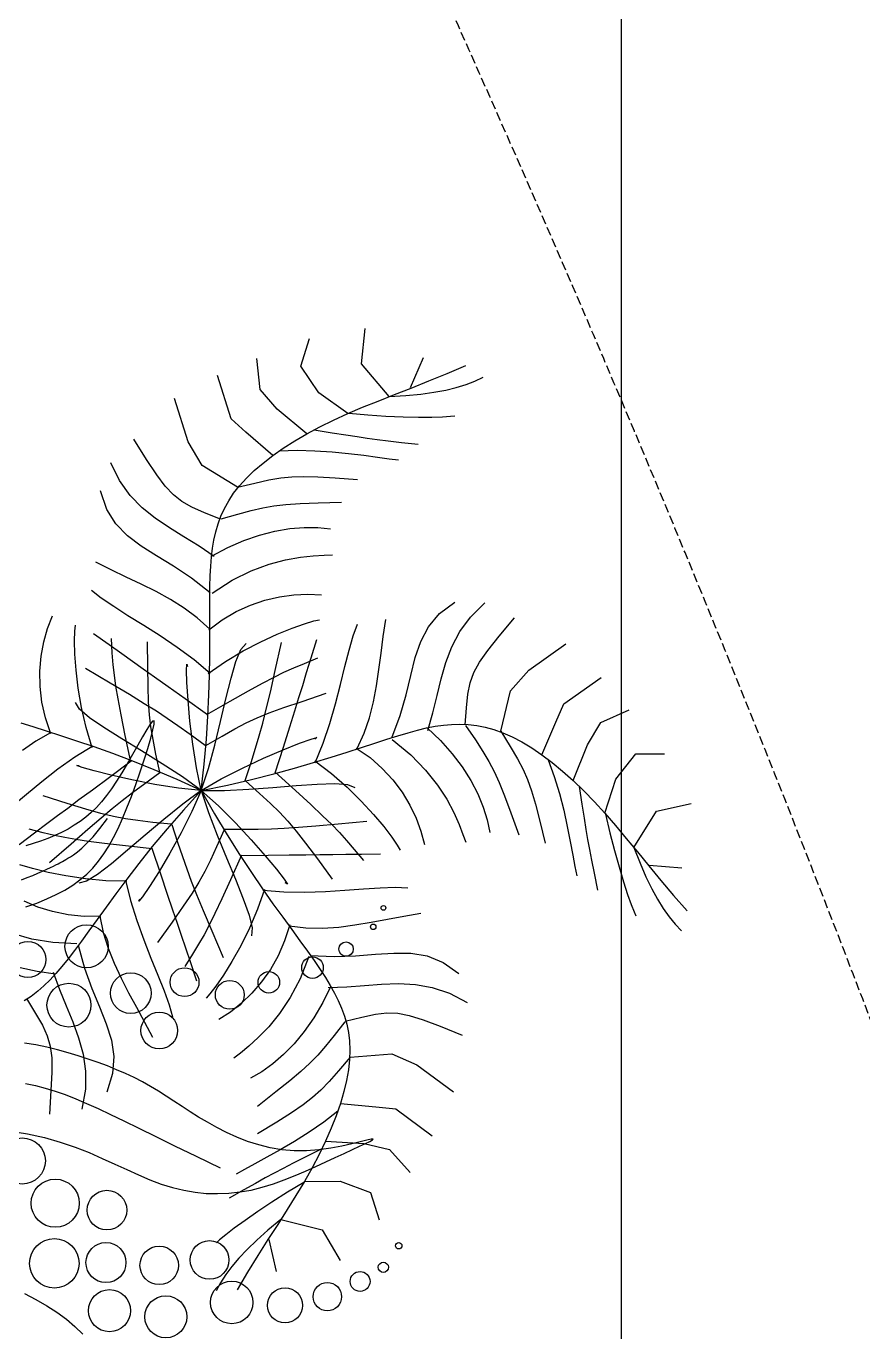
# Model space of a CAD drawing. Header units: millimetres. Extents: x -1030105 to 906887, y -616134 to 1220667.
# Drawn here: x -64621 to -63453, y 536433 to 538255 of the extents above; entities that cross this region are included whole.
import ezdxf
from ezdxf.enums import TextEntityAlignment as Align

# ---------------------------------------------------------------- set-up
doc = ezdxf.new("R2010")
doc.units = ezdxf.units.MM
doc.header["$MEASUREMENT"] = 0
doc.linetypes.add('CENTER', pattern=[2, 1.25, -0.25, 0.25, -0.25])
doc.linetypes.add('DASH', pattern=[0.35, 0.25, -0.1])
doc.layers.add('A-Furniture', color=143, linetype='Continuous')
doc.layers.add('A-Tree', color=98, linetype='Continuous')
doc.styles.add('Arial_Bold', font='arialbd.ttf')

# ---------------------------------------------------------------- blocks, each defined once
blk = doc.blocks.new('FUR')
at = {"layer": 'A-Furniture', "color": 8, "linetype": 'DASH', "ltscale": 50}
blk.add_open_spline([(-56447, -6097), (-55194.8, -4879.4), (-50278.9, -2284.6), (-42421.5, -5454.8), (-32732.5, -11254), (-23302, -9202), (-18024, -504.5), (-16595.5, 8921.5), (-19600.3, 15918.3), (-21321.2, 18705.6), (-21789.7, 19345)], degree=3, knots=[32574.726206, 32574.726206, 32574.726206, 32574.726206, 37697.741245, 48060.131859, 55585.251958, 69452.989742, 76151.422264, 84447.837047, 94470.773244, 98031.734889, 98031.734889, 98031.734889, 98031.734889], dxfattribs=at)
blk = doc.blocks.new('CAY8')
at = {"color": 0, "linetype": 'ByBlock'}
for p, q in [((-571.5, 468.7), (-562.8, 484.7)), ((-552.2, 471.5), (-547.9, 478.8)), ((-547.9, 478.8), (-544.2, 486.1)), ((-589.4, 439), (-596.9, 467.1)), ((-580.2, 453.5), (-571.5, 468.7)), ((-557.3, 464.1), (-552.2, 471.5)), ((-636.6, 428.6), (-653.6, 455.3)), ((-588.6, 439.1), (-580.2, 453.5)), ((-570.4, 448.4), (-563.4, 456.4)), ((-563.4, 456.4), (-557.3, 464.1)), ((-578.7, 439.9), (-570.4, 448.4)), ((-545.6, 440.7), (-542.8, 443.4)), ((-599.3, 420.8), (-588.3, 430.8)), ((-596.8, 425.2), (-588.6, 439.1)), ((-588.3, 430.8), (-578.7, 439.9)), ((-567.6, 422.6), (-558.3, 430)), ((-558.3, 430), (-550.9, 436.1)), ((-550.9, 436.1), (-545.6, 440.7)), ((-599.3, 420.8), (-636.6, 428.6)), ((-604.6, 411.8), (-596.8, 425.2)), ((-578.6, 414.4), (-567.6, 422.6)), ((-678.1, 393.8), (-686.9, 417.8)), ((-612.1, 398.8), (-604.6, 411.8)), ((-590.9, 405.5), (-578.6, 414.4)), ((-619.1, 386.2), (-612.1, 398.8)), ((-618.6, 387.1), (-604.4, 396.3)), ((-604.4, 396.3), (-590.9, 405.5)), ((-575.8, 389.4), (-565.7, 395.6)), ((-565.7, 395.6), (-552.8, 403.5)), ((-650.8, 384.9), (-678.1, 393.8)), ((-619.1, 386.2), (-650.8, 384.9)), ((-625.5, 373.9), (-619.1, 386.2)), ((-591.9, 379.8), (-584.2, 384.3)), ((-584.2, 384.3), (-575.8, 389.4)), ((-693.7, 355), (-712.9, 374.9)), ((-631.4, 361.7), (-625.5, 373.9)), ((-608.6, 370.4), (-599.7, 375.3)), ((-599.7, 375.3), (-591.9, 379.8)), ((-585, 365.9), (-574.4, 372.1)), ((-574.4, 372.1), (-565.4, 377.4)), ((-565.4, 377.4), (-558.2, 381.8)), ((-636.7, 349.7), (-631.4, 361.7)), ((-633.6, 356.6), (-619.6, 364.3)), ((-619.6, 364.3), (-608.6, 370.4)), ((-596.6, 358.8), (-585, 365.9)), ((-670.9, 350.7), (-693.7, 355)), ((-636.7, 349.7), (-670.9, 350.7)), ((-641.3, 338.1), (-636.7, 349.7)), ((-621.7, 342.2), (-609, 350.9)), ((-609, 350.9), (-596.6, 358.8)), ((-697.9, 318.7), (-731.3, 341.6)), ((-645.3, 326.7), (-641.3, 338.1)), ((-634.3, 332.8), (-621.7, 342.2)), ((-592.6, 334.4), (-576, 345.5)), ((-351.6, 306), (-340.2, 344.8)), ((-308.6, 301.7), (-297.1, 340.4)), ((-648.6, 315.7), (-645.3, 326.7)), ((-646.5, 322.6), (-634.3, 332.8)), ((-615.5, 318.2), (-605.5, 325.5)), ((-605.5, 325.5), (-592.6, 334.4)), ((-421.5, 311.3), (-419.2, 329)), ((-391, 313.6), (-390.4, 334.7)), ((-272.6, 308.9), (-259.7, 333.3)), ((-680.2, 317.5), (-697.9, 318.7)), ((-648.6, 315.7), (-680.2, 317.5)), ((-651.3, 305.2), (-648.6, 315.7)), ((-623.6, 311.4), (-615.5, 318.2)), ((-590.8, 307.6), (-574.9, 321)), ((-391.2, 297.3), (-391, 313.6)), ((-231, 306), (-210.9, 321.8)), ((-715.4, 279), (-748.7, 301.9)), ((-653.3, 295.1), (-651.3, 305.2)), ((-637.9, 296.6), (-630.8, 304.5)), ((-630.8, 304.5), (-623.6, 311.4)), ((-603, 297.1), (-590.8, 307.6)), ((-445.2, 296.6), (-440.7, 313.2)), ((-421.1, 295.2), (-421.5, 311.3)), ((-353.1, 281.6), (-351.6, 306)), ((-269.8, 285.9), (-272.6, 308.9)), ((-231, 277.3), (-231, 306)), ((-654.6, 285.5), (-653.3, 295.1)), ((-646, 286.7), (-637.9, 296.6)), ((-612.5, 288.5), (-603, 297.1)), ((-577.6, 290), (-567.9, 296.1)), ((-445.8, 281.3), (-445.2, 296.6)), ((-418.4, 280.2), (-421.1, 295.2)), ((-390.5, 284.5), (-391.2, 297.3)), ((-304.2, 284.5), (-308.6, 301.7)), ((-275.5, 291.8), (-276.2, 292)), ((-276.2, 292), (-275.6, 290.5)), ((-275.6, 290.5), (-273.4, 287.2)), ((-273.4, 290.1), (-275.5, 291.8)), ((-185, 277.3), (-164.9, 301.7)), ((-692.6, 270.1), (-715.4, 279)), ((-655.9, 274.2), (-646, 286.7)), ((-655.3, 276.5), (-654.6, 285.5)), ((-626.9, 273.6), (-620.2, 281)), ((-620.2, 281), (-612.5, 288.5)), ((-596.6, 274), (-587.2, 282.7)), ((-587.2, 282.7), (-577.6, 290)), ((-558, 274.1), (-552.4, 278.9)), ((-443.1, 266.9), (-445.8, 281.3)), ((-413.9, 265.9), (-418.4, 280.2)), ((-388.9, 274.2), (-390.5, 284.5)), ((-337.8, 248), (-353.1, 281.6)), ((-296.1, 253.9), (-304.2, 284.5)), ((-270.3, 287), (-273.4, 290.1)), ((-273.4, 287.2), (-270.1, 282.2)), ((-266.2, 282.9), (-270.3, 287)), ((-270.1, 282.2), (-265.8, 275.8)), ((-260.1, 253), (-269.8, 285.9)), ((-261.2, 277.9), (-266.2, 282.9)), ((-655.9, 274.2), (-692.6, 270.1)), ((-655.3, 268), (-655.3, 276.5)), ((-654.6, 259.9), (-655.3, 268)), ((-633.5, 265.5), (-626.9, 273.6)), ((-605.6, 264.1), (-596.6, 274)), ((-573.6, 259.9), (-565.3, 267.9)), ((-565.3, 267.9), (-558, 274.1)), ((-385.9, 265), (-388.9, 274.2)), ((-265.8, 275.8), (-261, 268.1)), ((-255.6, 272.2), (-261.2, 277.9)), ((-261, 268.1), (-255.9, 259.4)), ((-249.4, 266), (-255.6, 272.2)), ((-219.9, 247.6), (-231, 277.3)), ((-180.9, 239.5), (-185, 277.3)), ((-653.4, 252.3), (-654.6, 259.9)), ((-650, 243.1), (-640.9, 255.6)), ((-640.9, 255.6), (-633.5, 265.5)), ((-614.2, 252.9), (-605.6, 264.1)), ((-582.5, 249.9), (-573.6, 259.9)), ((-472, 249.7), (-479.5, 262.9)), ((-438, 252.5), (-443.1, 266.9)), ((-408.2, 251.9), (-413.9, 265.9)), ((-381.3, 255.8), (-385.9, 265)), ((-374.8, 245.5), (-381.3, 255.8)), ((-255.9, 259.4), (-250.9, 250)), ((-242.8, 259.4), (-249.4, 266)), ((-236, 252.6), (-242.8, 259.4)), ((-734.8, 243.9), (-754.6, 251)), ((-719.3, 238.8), (-734.8, 243.9)), ((-651.6, 245), (-653.4, 252.3)), ((-649.4, 237.9), (-651.6, 245)), ((-622.2, 240.4), (-614.2, 252.9)), ((-591.6, 237.8), (-582.5, 249.9)), ((-547.9, 238.1), (-538, 245.1)), ((-493.4, 233.6), (-496.7, 244.3)), ((-464.4, 236.9), (-472, 249.7)), ((-431.4, 237.6), (-438, 252.5)), ((-401.8, 238), (-408.2, 251.9)), ((-366.2, 232.7), (-374.8, 245.5)), ((-351, 242.3), (-343.6, 245.4)), ((-343.6, 245.4), (-335.5, 248.1)), ((-337.8, 248), (-322.9, 242.4)), ((-335.5, 248.1), (-326.7, 250.2)), ((-326.7, 250.2), (-317.2, 251.9)), ((-317.2, 251.9), (-307, 253.1)), ((-307, 253.1), (-296.1, 253.9)), ((-296.1, 253.9), (-284.6, 254.1)), ((-288.9, 254), (-275.5, 245.6)), ((-284.6, 254.1), (-272.6, 253.8)), ((-275.5, 245.6), (-262.6, 236.5)), ((-272.6, 253.8), (-260.1, 253)), ((-260.1, 253), (-247.1, 251.7)), ((-252.6, 252.2), (-241, 241.3)), ((-250.9, 250), (-246.3, 240)), ((-247.1, 251.7), (-233.7, 249.9)), ((-229, 245.4), (-236, 252.6)), ((-233.7, 249.9), (-219.9, 247.6)), ((-222, 238), (-229, 245.4)), ((-219.9, 247.6), (-205.8, 244.8)), ((-218.9, 247.4), (-205.8, 236.7)), ((-205.8, 244.8), (-191.2, 241.7)), ((-160.6, 235.7), (-136.2, 251.5)), ((-707, 235.4), (-719.3, 238.8)), ((-696.6, 233.8), (-707, 235.4)), ((-687, 233.8), (-696.6, 233.8)), ((-676.8, 235.3), (-687, 233.8)), ((-665, 238.3), (-676.8, 235.3)), ((-650.2, 242.6), (-665, 238.3)), ((-646.6, 231.1), (-649.4, 237.9)), ((-629.6, 226.7), (-622.2, 240.4)), ((-600.5, 223.3), (-591.6, 237.8)), ((-557.4, 230), (-547.9, 238.1)), ((-488.4, 221.3), (-493.4, 233.6)), ((-456.8, 224.2), (-464.4, 236.9)), ((-424.1, 221.5), (-431.4, 237.6)), ((-395.3, 223.6), (-401.8, 238)), ((-370.3, 230.5), (-364.3, 234.9)), ((-365.6, 232.7), (-350.9, 227.9)), ((-364.3, 234.9), (-357.9, 238.8)), ((-357.9, 238.8), (-351, 242.3)), ((-322.9, 242.4), (-311, 237.8)), ((-311, 237.8), (-301.3, 233.4)), ((-301.3, 233.4), (-292.5, 228.8)), ((-262.6, 236.5), (-250.4, 227.1)), ((-246.3, 240), (-242.5, 229.7)), ((-241, 241.3), (-231.8, 232.7)), ((-231.8, 232.7), (-224.3, 225.8)), ((-215.1, 230.3), (-222, 238)), ((-205.8, 236.7), (-192.9, 226.7)), ((-191.2, 241.7), (-176, 238.4)), ((-180.9, 239.5), (-168.1, 232)), ((-176, 238.4), (-160.3, 234.9)), ((-160.3, 234.9), (-143.9, 231.4)), ((-742, 214.2), (-758.1, 221.9)), ((-643.4, 224.4), (-646.6, 231.1)), ((-639.9, 217.8), (-643.4, 224.4)), ((-636.1, 211.7), (-629.6, 226.7)), ((-608.7, 206.2), (-600.5, 223.3)), ((-574.7, 210.4), (-566.4, 220.7)), ((-566.4, 220.7), (-557.4, 230)), ((-534.2, 215.5), (-529.1, 222.6)), ((-529.1, 222.6), (-525.8, 226.4)), ((-482.3, 207.6), (-488.4, 221.3)), ((-449.6, 211.5), (-456.8, 224.2)), ((-416.8, 203.7), (-424.1, 221.5)), ((-389.2, 208.4), (-395.3, 223.6)), ((-386.5, 215.3), (-381.4, 220.7)), ((-381.4, 220.7), (-376, 225.8)), ((-376, 225.8), (-370.3, 230.5)), ((-350.9, 227.9), (-339.3, 224)), ((-339.3, 224), (-329.4, 220.2)), ((-292.5, 228.8), (-283.6, 223.1)), ((-283.6, 223.1), (-273.5, 215.9)), ((-250.4, 227.1), (-239.1, 217.7)), ((-242.5, 229.7), (-239.6, 219.2)), ((-224.3, 225.8), (-217.6, 219.7)), ((-208.5, 222.4), (-215.1, 230.3)), ((-202.3, 214.2), (-208.5, 222.4)), ((-192.9, 226.7), (-180.7, 217.8)), ((-168.1, 232), (-156.4, 225.7)), ((-156.4, 225.7), (-145.7, 220.5)), ((-143.9, 231.4), (-126.8, 227.8)), ((-126.8, 227.8), (-108.9, 224.4)), ((-726.5, 209.6), (-742, 214.2)), ((-711.4, 207.6), (-726.5, 209.6)), ((-666.2, 210.3), (-681.4, 208.6)), ((-650.5, 212), (-666.2, 210.3)), ((-634.2, 213.1), (-650.5, 212)), ((-635.9, 211.2), (-639.9, 217.8)), ((-631.3, 204.3), (-635.9, 211.2)), ((-582.2, 199), (-574.7, 210.4)), ((-540.5, 205.6), (-534.2, 215.5)), ((-510.7, 195.3), (-516.8, 211.3)), ((-442.9, 198.6), (-449.6, 211.5)), ((-396.7, 203), (-391.6, 209.4)), ((-391.6, 209.4), (-386.5, 215.3)), ((-391.2, 209.9), (-374.9, 208.3)), ((-329.4, 220.2), (-320.4, 216.1)), ((-320.4, 216.1), (-310.8, 211.1)), ((-310.8, 211.1), (-299.7, 204.7)), ((-273.5, 215.9), (-261.1, 206.4)), ((-239.6, 219.2), (-237.6, 208.8)), ((-239.1, 217.7), (-228.7, 208.8)), ((-217.6, 219.7), (-211, 213.8)), ((-211, 213.8), (-203.5, 207.4)), ((-196.5, 205.7), (-202.3, 214.2)), ((-180.7, 217.8), (-169.4, 209.9)), ((-169.4, 209.9), (-159.6, 203.3)), ((-145.7, 220.5), (-135.9, 216.3)), ((-135.9, 216.3), (-126.8, 212.9)), ((-126.8, 212.9), (-118.2, 210.3)), ((-118.2, 210.3), (-109.9, 208.5)), ((-696.4, 207.4), (-711.4, 207.6)), ((-681.4, 208.6), (-696.4, 207.4)), ((-626.3, 197.2), (-631.3, 204.3)), ((-615.7, 186.2), (-608.7, 206.2)), ((-588.6, 186.5), (-582.2, 199)), ((-547.5, 193.2), (-540.5, 205.6)), ((-512.4, 187.8), (-505.9, 198.9)), ((-475.6, 192.6), (-482.3, 207.6)), ((-437.1, 185.3), (-442.9, 198.6)), ((-410.4, 183.5), (-416.8, 203.7)), ((-401.9, 196), (-396.7, 203)), ((-374.9, 208.3), (-359.6, 205.5)), ((-359.6, 205.5), (-345.3, 201.7)), ((-345.3, 201.7), (-331.9, 197)), ((-299.7, 204.7), (-286, 196.3)), ((-261.1, 206.4), (-245.4, 194)), ((-237.6, 208.8), (-236.5, 198.3)), ((-236.5, 198.3), (-236.1, 187.9)), ((-228.7, 208.8), (-219.6, 200.7)), ((-219.6, 200.7), (-211.7, 193.8)), ((-203.5, 207.4), (-194.5, 199.7)), ((-191.5, 196.9), (-196.5, 205.7)), ((-194.5, 199.7), (-183, 189.9)), ((-159.6, 203.3), (-151.4, 198.1)), ((-151.4, 198.1), (-145.5, 194.5)), ((-109.9, 208.5), (-101.8, 207.2)), ((-735.3, 187.1), (-749.7, 196.5)), ((-721, 181.9), (-735.3, 187.1)), ((-620.7, 189.6), (-626.3, 197.2)), ((-614.4, 181.5), (-620.7, 189.6)), ((-593.9, 173.1), (-588.6, 186.5)), ((-554.9, 178.9), (-547.5, 193.2)), ((-528.9, 166.7), (-539.8, 189.7)), ((-517.5, 178.7), (-512.4, 187.8)), ((-505.9, 182.4), (-510.7, 195.3)), ((-468.5, 176.6), (-475.6, 192.6)), ((-413.2, 179.9), (-407.4, 188.3)), ((-407.4, 188.3), (-401.9, 196)), ((-331.9, 197), (-319.7, 191.5)), ((-319.7, 191.5), (-308.6, 185.2)), ((-286, 196.3), (-268.3, 185.4)), ((-236.1, 187.9), (-236.4, 177.7)), ((-211.7, 193.8), (-205.3, 188.3)), ((-187, 188), (-191.5, 196.9)), ((-183.3, 178.7), (-187, 188)), ((-145.5, 194.5), (-142, 192.7)), ((-706.4, 180), (-721, 181.9)), ((-691.2, 180.3), (-706.4, 180)), ((-674.9, 182), (-691.2, 180.3)), ((-657.4, 184.1), (-674.9, 182)), ((-638.2, 185.5), (-657.4, 184.1)), ((-617, 185.3), (-638.2, 185.5)), ((-607.5, 172.6), (-614.4, 181.5)), ((-562.2, 162.9), (-554.9, 178.9)), ((-522, 170.3), (-517.5, 178.7)), ((-501.7, 171.4), (-505.9, 182.4)), ((-493.2, 160), (-480.8, 178.7)), ((-461.7, 159.7), (-468.5, 176.6)), ((-432.3, 171.5), (-437.1, 185.3)), ((-419.5, 170.5), (-413.2, 179.9)), ((-409.1, 182.6), (-387.9, 182.1)), ((-387.9, 182.1), (-369.1, 179.6)), ((-369.1, 179.6), (-352.6, 175.6)), ((-352.6, 175.6), (-338.3, 170.7)), ((-308.6, 185.2), (-298.6, 178.4)), ((-298.6, 178.4), (-289.9, 171.1)), ((-236.4, 177.7), (-237.1, 167.7)), ((-180.1, 169.3), (-183.3, 178.7)), ((-599.8, 162.9), (-607.5, 172.6)), ((-591.4, 152.2), (-599.8, 162.9)), ((-597.7, 158.7), (-593.9, 173.1)), ((-568.8, 145.8), (-562.2, 162.9)), ((-564.5, 162.6), (-564.2, 169.6)), ((-561.4, 151.5), (-564.5, 162.6)), ((-520.5, 148.7), (-528.9, 166.7)), ((-526.3, 161.5), (-522, 170.3)), ((-497.6, 160.7), (-501.7, 171.4)), ((-428.8, 157), (-432.3, 171.5)), ((-426.4, 160.2), (-419.5, 170.5)), ((-338.3, 170.7), (-326, 165.2)), ((-326, 165.2), (-315.9, 159.8)), ((-237.1, 167.7), (-238.3, 158)), ((-207.9, 149.4), (-205.6, 173.1)), ((-177.7, 159.5), (-180.1, 169.3)), ((-940.3, 145.8), (-946.1, 151.6)), ((-670.1, 153.7), (-684.5, 150.4)), ((-655.7, 156.7), (-670.1, 153.7)), ((-641.4, 159), (-655.7, 156.7)), ((-627, 160.5), (-641.4, 159)), ((-612.4, 160.8), (-627, 160.5)), ((-597.5, 159.6), (-612.4, 160.8)), ((-582.3, 140.4), (-591.4, 152.2)), ((-555.6, 137), (-561.4, 151.5)), ((-536.6, 137.9), (-530.9, 151.1)), ((-530.9, 151.1), (-526.3, 161.5)), ((-502.7, 145.4), (-493.2, 160)), ((-493.2, 149.1), (-497.6, 160.7)), ((-455.6, 142.1), (-461.7, 159.7)), ((-434, 148.9), (-426.4, 160.2)), ((-429.7, 157), (-414.8, 157.7)), ((-414.8, 157.7), (-400.4, 156.9)), ((-400.4, 156.9), (-386.6, 154.6)), ((-386.6, 154.6), (-373.5, 151)), ((-373.5, 151), (-361.1, 146.3)), ((-315.9, 159.8), (-307.7, 154.9)), ((-307.7, 154.9), (-301.4, 151)), ((-238.3, 158), (-239.8, 148.6)), ((-175.8, 149.6), (-177.7, 159.5)), ((-934.7, 139.4), (-940.3, 145.8)), ((-929.3, 132.2), (-934.7, 139.4)), ((-903.4, 136.1), (-905.2, 139.7)), ((-699.1, 147.2), (-713.9, 144.1)), ((-684.5, 150.4), (-699.1, 147.2)), ((-572.5, 127.5), (-582.3, 140.4)), ((-574.3, 128), (-568.8, 145.8)), ((-514, 134.6), (-520.5, 148.7)), ((-510, 133.7), (-502.7, 145.4)), ((-488, 135.2), (-493.2, 149.1)), ((-466.2, 138.5), (-463.1, 142.6)), ((-463.1, 142.6), (-463.6, 140.4)), ((-450.5, 124.1), (-455.6, 142.1)), ((-442.3, 136.6), (-434, 148.9)), ((-361.1, 146.3), (-349.5, 140.6)), ((-349.5, 140.6), (-338.8, 134.1)), ((-241.5, 139.6), (-243.3, 130.9)), ((-239.8, 148.6), (-241.5, 139.6)), ((-210.1, 128.3), (-207.9, 149.4)), ((-174.6, 139.3), (-175.8, 149.6)), ((-174.1, 128.8), (-174.6, 139.3)), ((-938.1, 120.2), (-950.5, 133.4)), ((-923.9, 124.2), (-929.3, 132.2)), ((-900.7, 129.7), (-903.4, 136.1)), ((-897.1, 120.8), (-900.7, 129.7)), ((-628.4, 127.9), (-645.8, 126.1)), ((-610.2, 129.1), (-628.4, 127.9)), ((-591.6, 129.6), (-610.2, 129.1)), ((-572.9, 128.8), (-591.6, 129.6)), ((-548.1, 119.9), (-555.6, 137)), ((-543.7, 120.7), (-536.6, 137.9)), ((-515.7, 123.7), (-510, 133.7)), ((-508.8, 123), (-514, 134.6)), ((-481.3, 117.7), (-488, 135.2)), ((-479.9, 115.5), (-472.1, 129.1)), ((-472.1, 129.1), (-466.2, 138.5)), ((-451.6, 123.3), (-442.3, 136.6)), ((-415.7, 126.6), (-409, 128.5)), ((-338.8, 134.1), (-329.1, 126.8)), ((-243.3, 130.9), (-245.2, 122.5)), ((-212.1, 109.7), (-210.1, 128.3)), ((-174.2, 118.1), (-174.1, 128.8)), ((-926.3, 107.3), (-938.1, 120.2)), ((-918.4, 115), (-923.9, 124.2)), ((-893, 109.6), (-897.1, 120.8)), ((-866.7, 103.2), (-870.3, 117.8)), ((-690.3, 121.9), (-701.5, 122)), ((-677.1, 122.8), (-690.3, 121.9)), ((-662.2, 124.3), (-677.1, 122.8)), ((-645.8, 126.1), (-662.2, 124.3)), ((-620.2, 99.3), (-634.2, 116.8)), ((-591.4, 118.3), (-594.4, 122.6)), ((-594.4, 122.6), (-592.5, 121.4)), ((-584.3, 109.8), (-591.4, 118.3)), ((-562, 113.3), (-572.5, 127.5)), ((-552.8, 98.3), (-543.7, 120.7)), ((-539.4, 101.1), (-548.1, 119.9)), ((-520.6, 114.1), (-515.7, 123.7)), ((-504.4, 112.4), (-508.8, 123)), ((-472.8, 95.1), (-481.3, 117.7)), ((-461.8, 109), (-451.6, 123.3)), ((-451.7, 125.1), (-433, 125.4)), ((-437.4, 110.2), (-425.4, 120.2)), ((-433, 125.4), (-414.7, 124.4)), ((-425.4, 120.2), (-415.7, 126.6)), ((-414.7, 124.4), (-397.3, 122.5)), ((-397.3, 122.5), (-381.4, 119.9)), ((-381.4, 119.9), (-367.5, 117)), ((-367.5, 117), (-356.1, 114.1)), ((-245.2, 122.5), (-247.1, 114.2)), ((-174.8, 107.1), (-174.2, 118.1)), ((-915.1, 94.8), (-926.3, 107.3)), ((-912.9, 104.5), (-918.4, 115)), ((-907.1, 92.5), (-912.9, 104.5)), ((-888.6, 96.7), (-893, 109.6)), ((-849.3, 97.8), (-851.3, 106)), ((-573.9, 98.2), (-584.3, 109.8)), ((-551, 97.8), (-562, 113.3)), ((-525.3, 103.8), (-520.6, 114.1)), ((-500.1, 101.5), (-504.4, 112.4)), ((-489, 99), (-479.9, 115.5)), ((-473.2, 93.7), (-461.8, 109)), ((-451.3, 97.7), (-437.4, 110.2)), ((-400.9, 93.9), (-382.3, 111.4)), ((-356.1, 114.1), (-347.7, 111.5)), ((-347.7, 111.5), (-343.1, 109.5)), ((-249, 106.1), (-250.8, 98.1)), ((-247.1, 114.2), (-249, 106.1)), ((-213.9, 93.1), (-212.1, 109.7)), ((-175.7, 95.7), (-174.8, 107.1)), ((-28.9, 100.1), (-24.9, 109)), ((-915.3, 94), (-944.3, 95.6)), ((-904.4, 82.7), (-915.1, 94.8)), ((-883.9, 82.2), (-888.6, 96.7)), ((-864, 91.6), (-866.7, 103.2)), ((-847.1, 87.6), (-849.3, 97.8)), ((-659.2, 93.5), (-676.3, 92.7)), ((-652.6, 89.7), (-661.2, 99.2)), ((-645.5, 94.2), (-659.2, 93.5)), ((-633.7, 94.8), (-645.5, 94.2)), ((-622.3, 95.3), (-633.7, 94.8)), ((-609.9, 95.9), (-622.3, 95.3)), ((-609.3, 85.8), (-620.2, 99.3)), ((-595.1, 96.6), (-609.9, 95.9)), ((-576.3, 97.5), (-595.1, 96.6)), ((-552.2, 98.6), (-576.3, 97.5)), ((-560.9, 84.4), (-573.9, 98.2)), ((-539.4, 80.8), (-551, 97.8)), ((-530.5, 81.4), (-539.4, 101.1)), ((-530.3, 91.6), (-525.3, 103.8)), ((-495.5, 89), (-500.1, 101.5)), ((-498.4, 80.5), (-489, 99)), ((-485.8, 77.4), (-473.2, 93.7)), ((-473.3, 95.6), (-449.2, 93.8)), ((-466.5, 83.7), (-451.3, 97.7)), ((-449.2, 93.8), (-430.7, 92.3)), ((-415.3, 80.4), (-400.9, 93.9)), ((-368.1, 85.5), (-354.7, 96.2)), ((-250.8, 98.1), (-252.3, 90)), ((-215.4, 78.3), (-213.9, 93.1)), ((-176.7, 83.9), (-175.7, 95.7)), ((-32.4, 90.8), (-28.9, 100.1)), ((-901.1, 78.9), (-907.1, 92.5)), ((-894.1, 71.1), (-904.4, 82.7)), ((-879.3, 66.6), (-883.9, 82.2)), ((-861.7, 82), (-864, 91.6)), ((-859.8, 73.3), (-861.7, 82)), ((-844.4, 75.6), (-847.1, 87.6)), ((-711.4, 71.4), (-715, 83)), ((-690.9, 84.5), (-693.5, 88.8)), ((-685.7, 77.5), (-690.9, 84.5)), ((-645.6, 81.9), (-652.6, 89.7)), ((-639, 75.1), (-645.6, 81.9)), ((-600.4, 75.2), (-609.3, 85.8)), ((-546.3, 69.8), (-560.9, 84.4)), ((-536.4, 76.2), (-530.3, 91.6)), ((-522.1, 61.5), (-530.5, 81.4)), ((-489.7, 73.4), (-495.5, 89)), ((-482.5, 69.1), (-466.5, 83.7)), ((-430.7, 92.3), (-416.3, 91.1)), ((-416.3, 91.1), (-405, 89.8)), ((-405, 89.8), (-395.3, 88.5)), ((-395.3, 88.5), (-385.9, 86.8)), ((-385.9, 86.8), (-375.6, 84.8)), ((-378.8, 76.9), (-368.1, 85.5)), ((-375.6, 84.8), (-363.1, 82.1)), ((-326.2, 80.8), (-317.1, 87.3)), ((-253.7, 81.9), (-254.7, 73.6)), ((-252.3, 90), (-253.7, 81.9)), ((-177.6, 71.7), (-176.7, 83.9)), ((-35.3, 80.8), (-32.4, 90.8)), ((-901.1, 78.9), (-920, 45.9)), ((-884.1, 60), (-894.1, 71.1)), ((-858, 64.5), (-859.8, 73.3)), ((-841.3, 62.3), (-844.4, 75.6)), ((-816.8, 58.6), (-822.3, 77.8)), ((-790.8, 52.1), (-798.6, 71.3)), ((-770, 59.2), (-772.8, 70.2)), ((-748.8, 72.9), (-751.7, 79.8)), ((-745.1, 64.1), (-748.8, 72.9)), ((-706.6, 59.9), (-711.4, 71.4)), ((-678.2, 68.4), (-685.7, 77.5)), ((-631.9, 68.3), (-639, 75.1)), ((-618, 69.9), (-637.6, 67.4)), ((-602.6, 71.7), (-618, 69.9)), ((-589.9, 73), (-602.6, 71.7)), ((-592.7, 66.6), (-600.4, 75.2)), ((-578.4, 73.9), (-589.9, 73)), ((-566.8, 74.6), (-578.4, 73.9)), ((-553.4, 75.2), (-566.8, 74.6)), ((-536.8, 75.8), (-553.4, 75.2)), ((-530.7, 55.3), (-546.3, 69.8)), ((-527.4, 62.3), (-539.4, 80.8)), ((-507.3, 61.2), (-498.4, 80.5)), ((-499.6, 60.3), (-485.8, 77.4)), ((-489.2, 73.2), (-472.7, 72.1)), ((-472.7, 72.1), (-459.5, 71.1)), ((-459.5, 71.1), (-448.3, 69.8)), ((-448.3, 69.8), (-437.7, 68.1)), ((-436.2, 61.3), (-426.7, 69.9)), ((-426.7, 69.9), (-415.3, 80.4)), ((-388, 69.5), (-378.8, 76.9)), ((-347.6, 62.3), (-336.4, 72.3)), ((-336.4, 72.3), (-326.2, 80.8)), ((-304.3, 65.5), (-294.1, 76.7)), ((-254.7, 73.6), (-255.5, 65.2)), ((-216.8, 65.1), (-215.4, 78.3)), ((-178.3, 58.9), (-177.6, 71.7)), ((-39.4, 59.4), (-37.6, 70.4)), ((-37.6, 70.4), (-35.3, 80.8)), ((-874.3, 49.5), (-884.1, 60)), ((-875, 50.2), (-879.3, 66.6)), ((-856, 54.5), (-858, 64.5)), ((-837.6, 48.1), (-841.3, 62.3)), ((-812.4, 43.7), (-816.8, 58.6)), ((-766, 47.8), (-770, 59.2)), ((-740.1, 53.7), (-745.1, 64.1)), ((-700.6, 48.4), (-706.6, 59.9)), ((-668.6, 57.9), (-678.2, 68.4)), ((-637.6, 67.4), (-662.9, 64.1)), ((-623.4, 60.6), (-631.9, 68.3)), ((-612.6, 51.2), (-623.4, 60.6)), ((-585.1, 59), (-592.7, 66.6)), ((-576.7, 51.4), (-585.1, 59)), ((-514.9, 42.2), (-527.4, 62.3)), ((-514.9, 42.2), (-522.1, 61.5)), ((-514.9, 42.2), (-507.3, 61.2)), ((-514.9, 42.2), (-499.6, 60.3)), ((-498.8, 54.9), (-482.5, 69.1)), ((-445, 53.9), (-436.2, 61.3)), ((-437.7, 68.1), (-426.4, 65.8)), ((-426.4, 65.8), (-413, 62.4)), ((-413, 62.4), (-396.2, 57.9)), ((-406.5, 54.6), (-396.9, 62.4)), ((-396.9, 62.4), (-388, 69.5)), ((-359.7, 51.2), (-347.6, 62.3)), ((-314.2, 54.3), (-304.3, 65.5)), ((-255.5, 65.2), (-256, 56.6)), ((-217.9, 53), (-216.8, 65.1)), ((-178.6, 45.6), (-178.3, 58.9)), ((-41, 47.9), (-39.4, 59.4)), ((-874.3, 49.5), (-882.8, 18.9)), ((-864.5, 39.5), (-874.3, 49.5)), ((-853.6, 42.2), (-856, 54.5)), ((-833.3, 33.4), (-837.6, 48.1)), ((-784.6, 37.2), (-790.8, 52.1)), ((-760.6, 36.2), (-766, 47.8)), ((-733.4, 42.2), (-740.1, 53.7)), ((-693.3, 37.3), (-700.6, 48.4)), ((-657.3, 46.4), (-668.6, 57.9)), ((-598.4, 39.1), (-612.6, 51.2)), ((-566.7, 42.9), (-576.7, 51.4)), ((-514.9, 42.2), (-530.7, 55.3)), ((-514.9, 42.2), (-498.8, 54.9)), ((-464.4, 38.1), (-454, 46.5)), ((-454, 46.5), (-445, 53.9)), ((-418.1, 45.3), (-406.5, 54.6)), ((-396.2, 57.9), (-374.6, 51.9)), ((-372.8, 39.6), (-359.7, 51.2)), ((-323.9, 43.2), (-314.2, 54.3)), ((-279.1, 43.3), (-266.1, 50.3)), ((-266.1, 50.3), (-251.5, 54.5)), ((-256, 56.6), (-256.3, 47.8)), ((-256.3, 47.8), (-256.3, 38.9)), ((-251.5, 54.5), (-234.3, 55.3)), ((-218.7, 41.9), (-217.9, 53)), ((-920, 45.9), (-950.6, 38)), ((-854.8, 30.2), (-864.5, 39.5)), ((-850.6, 26.5), (-853.6, 42.2)), ((-808.5, 31.9), (-812.4, 43.7)), ((-779.4, 25.5), (-784.6, 37.2)), ((-754, 24.5), (-760.6, 36.2)), ((-724.7, 29.7), (-733.4, 42.2)), ((-684.8, 26.7), (-693.3, 37.3)), ((-644.3, 34.6), (-657.3, 46.4)), ((-578.5, 37.2), (-599.1, 34.7)), ((-580, 23.6), (-598.4, 39.1)), ((-557, 39.5), (-578.5, 37.2)), ((-554, 32.3), (-566.7, 42.9)), ((-537.9, 36.6), (-559.3, 30.9)), ((-535.5, 41.4), (-557, 39.5)), ((-514.9, 42.2), (-537.9, 36.6)), ((-514.9, 42.2), (-535.5, 41.4)), ((-514.9, 42.2), (-532.3, 31.3)), ((-514.9, 42.2), (-520.5, 22.4)), ((-514.9, 42.2), (-516.7, 18.6)), ((-514.9, 42.2), (-509.9, 22.3)), ((-514.9, 42.2), (-497.9, 30.8)), ((-514.9, 42.2), (-494.5, 40.8)), ((-514.9, 42.2), (-493, 33.2)), ((-494.5, 40.8), (-473.4, 38.3)), ((-477.5, 27.9), (-464.4, 38.1)), ((-473.4, 38.3), (-452.9, 35.1)), ((-452.9, 35.1), (-434.4, 31.6)), ((-432.8, 33.6), (-418.1, 45.3)), ((-386.8, 27.9), (-372.8, 39.6)), ((-333.8, 32.4), (-323.9, 43.2)), ((-291.2, 34), (-279.1, 43.3)), ((-256.3, 38.9), (-256.2, 29.7)), ((-245.3, 31.1), (-230.1, 36.5)), ((-230.1, 36.5), (-212.6, 39.7)), ((-219.3, 31.4), (-218.7, 41.9)), ((-178.4, 31.7), (-178.6, 45.6)), ((-845, 21.5), (-854.8, 30.2)), ((-828.2, 18.4), (-833.3, 33.4)), ((-804.6, 22.1), (-808.5, 31.9)), ((-774.6, 15.9), (-779.4, 25.5)), ((-745.9, 12.9), (-754, 24.5)), ((-713.7, 16.8), (-724.7, 29.7)), ((-675, 16.7), (-684.8, 26.7)), ((-644.8, 32.3), (-651.4, 34.7)), ((-633.2, 31.8), (-644.8, 32.3)), ((-630.1, 23), (-644.3, 34.6)), ((-617.7, 32.8), (-633.2, 31.8)), ((-599.1, 34.7), (-617.7, 32.8)), ((-579, 25.1), (-597.1, 19.4)), ((-580.1, 24.2), (-586.5, 0.9)), ((-559.3, 30.9), (-579, 25.1)), ((-553.7, 31.8), (-558.2, 15.8)), ((-532.3, 31.3), (-550.9, 21)), ((-497.9, 30.8), (-479.3, 19.7)), ((-493, 33.2), (-472.4, 25.3)), ((-477.5, 27.3), (-473.5, 11.3)), ((-472.4, 25.3), (-453.1, 18.4)), ((-451.6, 18.5), (-432.8, 33.6)), ((-434.4, 31.6), (-419.1, 28.3)), ((-419.1, 28.3), (-408.3, 25.6)), ((-408.3, 25.6), (-403.4, 23.9)), ((-403.4, 23.9), (-405.7, 23.8)), ((-401.6, 16.6), (-386.8, 27.9)), ((-344, 22), (-333.8, 32.4)), ((-303.3, 23.2), (-291.2, 34)), ((-271, 15.2), (-258.8, 23.9)), ((-258.8, 23.9), (-245.3, 31.1)), ((-256.2, 29.7), (-255.8, 20.4)), ((-219.5, 21.4), (-219.3, 31.4)), ((-177.4, 17.2), (-178.4, 31.7)), ((-882.8, 18.9), (-899.7, -4.3)), ((-845, 21.5), (-856.5, -10.8)), ((-835.4, 13.5), (-845, 21.5)), ((-825.8, 6.2), (-835.4, 13.5)), ((-822.3, 3.7), (-828.2, 18.4)), ((-800.2, 13.1), (-804.6, 22.1)), ((-794.9, 3.8), (-800.2, 13.1)), ((-769.6, 7.3), (-774.6, 15.9)), ((-736.6, 1.4), (-745.9, 12.9)), ((-699.9, 3.7), (-713.7, 16.8)), ((-663.8, 7.6), (-675, 16.7)), ((-614.8, 12.3), (-630.1, 23)), ((-613.9, 13.9), (-629.2, 8.5)), ((-615.2, 13.8), (-621.7, -3.7)), ((-597.1, 19.4), (-613.9, 13.9)), ((-550.9, 21), (-569.3, 11.5)), ((-558.2, 15.8), (-561.8, 2.9)), ((-520.5, 22.4), (-525.4, 1.4)), ((-516.7, 18.6), (-517.8, -3.4)), ((-509.9, 22.3), (-505.8, 1.5)), ((-479.3, 19.7), (-460.5, 8.9)), ((-453.1, 18.4), (-435, 12.3)), ((-451.3, 19), (-445.6, -4.4)), ((-435, 12.3), (-418.3, 7)), ((-417.1, 6.3), (-401.6, 16.6)), ((-366.4, 3.6), (-354.8, 12.4)), ((-354.8, 12.4), (-344, 22)), ((-316.3, 11.2), (-303.3, 23.2)), ((-282.5, 5.5), (-271, 15.2)), ((-255.8, 20.4), (-255.3, 10.9)), ((-219.4, 11.8), (-219.5, 21.4)), ((-218.9, 2.6), (-219.4, 11.8)), ((-218.5, 8.2), (-198.3, 14.2)), ((-175.3, 1.8), (-177.4, 17.2)), ((-816.4, -0.4), (-825.8, 6.2)), ((-788, -6.8), (-794.9, 3.8)), ((-763.9, -1.6), (-769.6, 7.3)), ((-725.8, -9.8), (-736.6, 1.4)), ((-683.1, -9.1), (-699.9, 3.7)), ((-651.4, -0.5), (-663.8, 7.6)), ((-643.2, 3.5), (-655.9, -1.2)), ((-629.2, 8.5), (-643.2, 3.5)), ((-586.4, 3.5), (-600.7, -2.9)), ((-586.5, 0.9), (-591.4, -17.2)), ((-569.3, 11.5), (-586.4, 3.5)), ((-561.8, 2.9), (-564.7, -8.4)), ((-517.5, 2), (-531.5, -6.8)), ((-525.4, 1.4), (-529.8, -19.8)), ((-517, 2.1), (-503.2, -7.1)), ((-505.8, 1.5), (-502.6, -19)), ((-473.5, 11.3), (-470.4, -1.6)), ((-460.5, 8.9), (-442.5, -1.2)), ((-418.3, 7), (-402.7, 2.3)), ((-416.5, 7.7), (-410.5, -10)), ((-402.7, 2.3), (-388.4, -1.8)), ((-379.2, -4.2), (-366.4, 3.6)), ((-331, -1.2), (-316.3, 11.2)), ((-293.8, -4.9), (-282.5, 5.5)), ((-255.3, 10.9), (-254.6, 1.2)), ((-254.6, 1.2), (-253.6, -8.6)), ((-246, -1.2), (-234.1, 3.3)), ((-234.1, 3.3), (-218.5, 8.2)), ((-218.1, -6.4), (-218.9, 2.6)), ((-172, -14.7), (-175.3, 1.8)), ((-899.7, -4.3), (-925.3, -5.3)), ((-856.5, -10.8), (-867.7, -31.1)), ((-816.4, -0.4), (-827.8, -29.9)), ((-807.2, -6.2), (-816.4, -0.4)), ((-798.2, -11.2), (-807.2, -6.2)), ((-789.5, -15.5), (-798.2, -11.2)), ((-779.2, -20.1), (-788, -6.8)), ((-756.8, -11.7), (-763.9, -1.6)), ((-713.6, -20.7), (-725.8, -9.8)), ((-682.6, -10.6), (-689.3, -30.8)), ((-678.1, -9.4), (-687.8, -12.8)), ((-667.5, -5.5), (-678.1, -9.4)), ((-655.9, -1.2), (-667.5, -5.5)), ((-652.1, 0), (-657.8, -13.8)), ((-621.7, -3.7), (-627.1, -21.5)), ((-611, -7), (-615.9, -8.5)), ((-615.9, -8.5), (-614.2, -7.1)), ((-600.7, -2.9), (-611, -7)), ((-564.7, -8.4), (-567.4, -19.5)), ((-531.5, -6.8), (-542.8, -13.7)), ((-517.8, -3.4), (-518.5, -24)), ((-503.2, -7.1), (-492.1, -14.5)), ((-470.4, -1.6), (-468.1, -12.6)), ((-445.6, -4.4), (-441.2, -22.5)), ((-442.5, -1.2), (-426.3, -10.5)), ((-426.3, -10.5), (-413.1, -18.9)), ((-410.5, -10), (-405.8, -27.7)), ((-388.4, -1.8), (-375.3, -5.5)), ((-379.5, -3.4), (-374.1, -17.3)), ((-375.3, -5.5), (-363.4, -8.9)), ((-363.4, -8.9), (-352.6, -12)), ((-348.3, -13.6), (-331, -1.2)), ((-305.5, -15.5), (-293.8, -4.9)), ((-263.2, -11.7), (-255.4, -6)), ((-255.4, -6), (-246, -1.2)), ((-253.6, -8.6), (-252.1, -18.5)), ((-216.7, -15.2), (-218.1, -6.4)), ((-781.1, -18.9), (-789.5, -15.5)), ((-779.2, -20.1), (-786.6, -56.3)), ((-773, -21.5), (-781.1, -18.9)), ((-765.2, -23.3), (-773, -21.5)), ((-747.8, -24.1), (-756.8, -11.7)), ((-720.6, -22.3), (-727.9, -23.7)), ((-713, -20.6), (-720.6, -22.3)), ((-714.3, -18.4), (-718.3, -34.2)), ((-705.1, -18.4), (-713, -20.6)), ((-696.8, -15.8), (-705.1, -18.4)), ((-687.8, -12.8), (-696.8, -15.8)), ((-657.8, -13.8), (-662, -27.8)), ((-627.1, -21.5), (-631.5, -39.2)), ((-591.4, -17.2), (-595.3, -31.5)), ((-567.4, -19.5), (-570, -32)), ((-552.6, -19.3), (-562.2, -24.2)), ((-556, -17.6), (-558.6, -18.5)), ((-558.6, -18.5), (-558, -19.6)), ((-558, -19.6), (-554.7, -20.7)), ((-550.7, -16.7), (-556, -17.6)), ((-554.7, -20.7), (-549.2, -22)), ((-542.8, -13.7), (-552.6, -19.3)), ((-543.1, -16), (-550.7, -16.7)), ((-549.2, -22), (-541.9, -23.3)), ((-533.8, -15.4), (-543.1, -16)), ((-523.2, -14.9), (-533.8, -15.4)), ((-529.8, -19.8), (-533.8, -40.1)), ((-511.8, -14.6), (-523.2, -14.9)), ((-500.1, -14.4), (-511.8, -14.6)), ((-502.6, -19), (-500.2, -37.7)), ((-488.6, -14.4), (-500.1, -14.4)), ((-492.1, -14.5), (-482.2, -20.7)), ((-477.7, -14.6), (-488.6, -14.4)), ((-482.2, -20.7), (-472.4, -26.7)), ((-467.5, -15), (-477.7, -14.6)), ((-468.1, -12.6), (-466.4, -23.2)), ((-457.9, -15.7), (-467.5, -15)), ((-448.8, -16.7), (-457.9, -15.7)), ((-440.3, -18.1), (-448.8, -16.7)), ((-441.2, -22.5), (-438, -36.5)), ((-432.2, -19.8), (-440.3, -18.1)), ((-424.5, -22), (-432.2, -19.8)), ((-417.1, -24.8), (-424.5, -22)), ((-413.1, -18.9), (-404.1, -26.1)), ((-374.1, -17.3), (-370.5, -31.2)), ((-352.6, -12), (-342.7, -14.9)), ((-348.8, -15.1), (-342.7, -35.4)), ((-342.7, -14.9), (-333.7, -17.7)), ((-333.7, -17.7), (-325.5, -20.5)), ((-325.5, -20.5), (-317.8, -23.4)), ((-318, -26), (-305.5, -15.5)), ((-278.3, -28.2), (-270.5, -18.9)), ((-270.5, -18.9), (-263.2, -11.7)), ((-252.1, -18.5), (-250.1, -28.5)), ((-867.7, -31.1), (-892.5, -43.2)), ((-827.8, -29.9), (-834.4, -46.4)), ((-757.5, -24.5), (-765.2, -23.3)), ((-750, -25.1), (-757.5, -24.5)), ((-742.6, -25.1), (-750, -25.1)), ((-747.3, -24.5), (-747.8, -39.9)), ((-735.3, -24.7), (-742.6, -25.1)), ((-727.9, -23.7), (-735.3, -24.7)), ((-718.3, -34.2), (-721.5, -49.7)), ((-689.3, -30.8), (-693.9, -49.5)), ((-662, -27.8), (-665.1, -42)), ((-585.6, -34.1), (-601.8, -40.3)), ((-595.3, -31.5), (-598.6, -43.5)), ((-572.8, -28.9), (-585.6, -34.1)), ((-570, -32), (-573.1, -47.2)), ((-562.2, -24.2), (-572.8, -28.9)), ((-541.9, -23.3), (-533.4, -24.7)), ((-517.3, -25.5), (-537.8, -38.1)), ((-533.4, -24.7), (-524.1, -26.2)), ((-524.1, -26.2), (-514.6, -27.9)), ((-518.5, -24), (-518.7, -43)), ((-518, -25.3), (-497.8, -38.6)), ((-514.6, -27.9), (-505.4, -29.6)), ((-505.4, -29.6), (-496.8, -31.4)), ((-496.8, -31.4), (-489, -33.3)), ((-489, -33.3), (-481.8, -35.4)), ((-472.4, -26.7), (-461.4, -33.1)), ((-466.4, -23.2), (-465.2, -34.8)), ((-465.2, -34.8), (-464.2, -48.5)), ((-452.1, -31), (-462.9, -27.7)), ((-461.4, -33.1), (-447.8, -40.7)), ((-443.2, -34.1), (-452.1, -31)), ((-436, -37.2), (-443.2, -34.1)), ((-410.1, -28), (-417.1, -24.8)), ((-403.3, -31.9), (-410.1, -28)), ((-405.8, -27.7), (-402.3, -44.8)), ((-404.1, -26.1), (-400.2, -31.9)), ((-396.7, -36.3), (-403.3, -31.9)), ((-370.5, -31.2), (-368.4, -45.1)), ((-317.8, -23.4), (-310.7, -26.4)), ((-317.2, -23.7), (-313.8, -39.6)), ((-310.7, -26.4), (-303.9, -29.7)), ((-303.9, -29.7), (-297.4, -33.2)), ((-297.4, -33.2), (-291.1, -37.1)), ((-287.8, -40.4), (-278.3, -28.2)), ((-834.4, -46.4), (-866.5, -71)), ((-747.8, -39.9), (-748.6, -52.1)), ((-665.1, -42), (-667.3, -56.3)), ((-631.5, -39.2), (-635.2, -56.3)), ((-601.8, -40.3), (-622.7, -48.1)), ((-598.6, -43.5), (-601.6, -54.5)), ((-537.8, -38.1), (-553.7, -47.9)), ((-533.8, -40.1), (-537.7, -58.4)), ((-518.7, -43), (-518.6, -60.6)), ((-500.2, -37.7), (-498.6, -53.3)), ((-497.8, -38.6), (-482.1, -48.9)), ((-481.8, -35.4), (-475.1, -37.7)), ((-475.1, -37.7), (-468.9, -40.2)), ((-468.9, -40.2), (-463, -43)), ((-463, -43), (-457.5, -46.1)), ((-457.5, -46.1), (-452.2, -49.5)), ((-447.8, -40.7), (-430.5, -50.3)), ((-438, -36.5), (-435.7, -47.6)), ((-430.3, -40), (-436, -37.2)), ((-425.8, -42.5), (-430.3, -40)), ((-422.3, -44.9), (-425.8, -42.5)), ((-419.6, -46.9), (-422.3, -44.9)), ((-402.3, -44.8), (-399.8, -60.8)), ((-390.2, -41.4), (-396.7, -36.3)), ((-383.7, -47.2), (-390.2, -41.4)), ((-368.4, -45.1), (-367.7, -58.7)), ((-342.7, -35.4), (-339.2, -54)), ((-313.8, -39.6), (-311.7, -55)), ((-291.1, -37.1), (-285.2, -41.5)), ((-786.6, -56.3), (-802.1, -75.2)), ((-748.6, -52.1), (-750.3, -62.2)), ((-721.5, -49.7), (-724.6, -64.7)), ((-693.9, -49.5), (-697.3, -66.8)), ((-667.3, -56.3), (-668.9, -70.9)), ((-635.2, -56.3), (-638.5, -72.4)), ((-601.6, -54.5), (-604.7, -65.9)), ((-573.1, -47.2), (-576.8, -66.7)), ((-566, -55.3), (-575.9, -61)), ((-553.7, -47.9), (-566, -55.3)), ((-498.6, -53.3), (-497.8, -64.3)), ((-482.1, -48.9), (-469.7, -57.1)), ((-469.7, -57.1), (-459.3, -63.8)), ((-464.2, -48.5), (-463.3, -65.9)), ((-452.2, -49.5), (-447.1, -53.3)), ((-447.1, -53.3), (-442.1, -57.4)), ((-442.1, -57.4), (-437.3, -61.9)), ((-435.7, -47.6), (-434, -57.3)), ((-434, -57.3), (-432.6, -66.7)), ((-430.5, -50.3), (-408.1, -62.5)), ((-417.6, -48.6), (-419.6, -46.9)), ((-415.9, -50), (-417.6, -48.6)), ((-414.6, -51.1), (-415.9, -50)), ((-413.4, -52.1), (-414.6, -51.1)), ((-412.3, -53), (-413.4, -52.1)), ((-411.2, -54), (-412.3, -53)), ((-409.9, -55.1), (-411.2, -54)), ((-408.5, -56.5), (-409.9, -55.1)), ((-406.7, -58.2), (-408.5, -56.5)), ((-377.3, -53.7), (-383.7, -47.2)), ((-370.7, -60.9), (-377.3, -53.7)), ((-339.2, -54), (-337.9, -71)), ((-750.3, -62.2), (-753.3, -71.4)), ((-724.6, -64.7), (-728.2, -79.3)), ((-697.3, -66.8), (-700.7, -82.7)), ((-604.7, -65.9), (-608.3, -79.2)), ((-584.6, -65.6), (-593.1, -69.7)), ((-575.9, -61), (-584.6, -65.6)), ((-576.8, -66.7), (-581.5, -91.8)), ((-537.7, -58.4), (-541.6, -73.5)), ((-517.3, -62), (-532.3, -73.2)), ((-518.9, -61.9), (-504.2, -73.5)), ((-518.6, -60.6), (-518.2, -76.8)), ((-497.9, -69.5), (-498.7, -67.4)), ((-497.8, -64.3), (-497.9, -69.5)), ((-463.3, -65.9), (-462.3, -88.2)), ((-459.3, -63.8), (-449.8, -70.1)), ((-437.3, -61.9), (-432.6, -66.5)), ((-432.6, -66.5), (-428, -71.5)), ((-432.6, -66.7), (-431.4, -77.1)), ((-404.5, -60.3), (-406.7, -58.2)), ((-402, -62.8), (-404.5, -60.3)), ((-399.1, -65.7), (-402, -62.8)), ((-399.8, -60.8), (-398.3, -75)), ((-396, -69), (-399.1, -65.7)), ((-392.6, -72.6), (-396, -69)), ((-364.1, -68.9), (-370.7, -60.9)), ((-367.7, -58.7), (-368.4, -72)), ((-802.1, -75.2), (-834.2, -99.8)), ((-758, -80.7), (-765, -91.4)), ((-753.3, -71.4), (-758, -80.7)), ((-728.2, -79.3), (-732.9, -93.5)), ((-668.9, -70.9), (-670.3, -85.6)), ((-638.5, -72.4), (-641.7, -87.1)), ((-602.6, -74.1), (-614.3, -79.3)), ((-608.3, -79.2), (-612.8, -95.7)), ((-593.1, -69.7), (-602.6, -74.1)), ((-532.3, -73.2), (-547.7, -83.2)), ((-541.6, -73.5), (-545.6, -84.4)), ((-518.2, -76.8), (-517.7, -91.7)), ((-504.2, -73.5), (-488.9, -84.1)), ((-449.8, -70.1), (-439.9, -76.6)), ((-439.9, -76.6), (-428.4, -84.1)), ((-431.4, -77.1), (-430.1, -89.8)), ((-428, -71.5), (-423.6, -76.6)), ((-423.6, -76.6), (-419.3, -81.9)), ((-398.3, -75), (-397.5, -86.7)), ((-389.1, -76.6), (-392.6, -72.6)), ((-385.4, -80.8), (-389.1, -76.6)), ((-765, -91.4), (-774.7, -104.5)), ((-700.7, -82.7), (-705.1, -97.3)), ((-670.3, -85.6), (-671.6, -100.5)), ((-641.7, -87.1), (-644.9, -100)), ((-562.9, -91.8), (-577.3, -99.1)), ((-547.7, -83.2), (-562.9, -91.8)), ((-545.6, -84.4), (-550, -89.8)), ((-517.7, -91.7), (-517.2, -105.3)), ((-488.9, -84.1), (-473.5, -93.8)), ((-428.4, -84.1), (-414, -93.4)), ((-419.3, -81.9), (-415.2, -87.4)), ((-732.9, -93.5), (-739.6, -107.3)), ((-705.1, -97.3), (-711.5, -110.6)), ((-671.6, -100.5), (-673.4, -115.5)), ((-644.9, -100), (-648.5, -110.6)), ((-577.3, -99.1), (-590.3, -105)), ((-516.5, -100.7), (-528, -110.1)), ((-517.1, -101.3), (-505.8, -111)), ((-473.5, -93.8), (-458.4, -102.6)), ((-458.4, -102.6), (-444.1, -110.7)), ((-774.7, -104.5), (-787.6, -121.2)), ((-739.6, -107.3), (-748.7, -120.6)), ((-711.5, -110.6), (-720.8, -122.6)), ((-609.5, -112.1), (-614.5, -113.2)), ((-601.2, -109.3), (-609.5, -112.1)), ((-590.3, -105), (-601.2, -109.3)), ((-528, -110.1), (-540.2, -117.9)), ((-517.2, -105.3), (-516.7, -117.7)), ((-505.8, -111), (-493.8, -119.3)), ((-748.7, -120.6), (-761, -133.5)), ((-720.8, -122.6), (-734.3, -133.4)), ((-552.7, -124.1), (-565.4, -129)), ((-540.2, -117.9), (-552.7, -124.1)), ((-516.7, -117.7), (-516.3, -128.9)), ((-603.4, -135.6), (-615.5, -135.4)), ((-591, -134.6), (-603.4, -135.6)), ((-578.2, -132.4), (-591, -134.6)), ((-565.4, -129), (-578.2, -132.4))]:
    blk.add_line(p, q, dxfattribs=at)
for centre, radius in [((-195.1, 346), 2.82), ((-172.4, 339.7), 4.55), ((-153.5, 324.6), 8.82), ((-130.8, 301.9), 12.6), ((-110.6, 269.2), 15.6), ((-472.5, 230.1), 2.13), ((-96.8, 223.8), 18.9), ((-453.6, 227.4), 2.43), ((-426.7, 211.5), 6.4), ((-125.5, 192.3), 17.2), ((-401, 189.1), 9.6), ((-64.7, 173.1), 18.7), ((-375.4, 157.1), 9.6), ((-105.6, 151.9), 17.1), ((-353, 128.3), 12.8), ((-52.6, 124.2), 18.7), ((-91.7, 106.6), 17.8), ((-135.8, 91.4), 17.6), ((-349.8, 86.7), 12.8), ((-301.7, 80.3), 16.3), ((-75.3, 63.7), 22), ((-324.2, 45.1), 18.1), ((-125.8, 46.1), 21.4), ((-151, 5.7), 20.5), ((-349.8, -6.1), 19.2), ((-295.3, -2.9), 19.5), ((-320.9, -51), 16)]:
    blk.add_circle(centre, radius, dxfattribs=at)
blk = doc.blocks.new('CÂY')
at = {"layer": 'A-Tree', "color": 8, "ltscale": 10, "xscale": 1.569782766103745, "yscale": 1.569782766103745, "zscale": 1.569782766103745, "rotation": 249.9260667573238}
blk.add_blockref('CAY8', (24477.6, 27340.8), dxfattribs=at)
blk = doc.blocks.new('BỐ TRÍ LAY OUT')
at = {"layer": 'A-Furniture', "color": 3}
for name, p in [('CÂY', (4286.8, 4469.3)), ('FUR', (48783.7, 18654.7))]:
    blk.add_blockref(name, p, dxfattribs=at)
blk = doc.blocks.new('*U1487')
at = {"color": 8, "linetype": 'CENTER', "ltscale": 500}
blk.add_line((-6401.9478, 7821.1224), (-6401.9478, 8224.8976), dxfattribs=at)
at = {"style": 'Arial_Bold'}
blk.add_attdef('TRUC', text='', height=2.5, dxfattribs=at).set_placement((-6401.9478, 7811.8176), align=Align.MIDDLE_CENTER)
blk = doc.blocks.new('TRỤC')
at = {"color": 0, "xscale": 199.9999999999901, "yscale": 199.9999999999901, "zscale": 199.9999999999901}
blk.add_blockref('*U1487', (1318189.6, -1575802.3), dxfattribs=at)
blk = doc.blocks.new('KIẾN TRÚC')
h = blk.add_hatch(color=9)
h.dxf.hatch_style = 1
edge = h.paths.add_edge_path(flags=16)
edge.add_line((62282, 27412), (55232.8, 27412))
edge.add_arc((32545.5, 30716.7), 22926.7, 284.53695, 351.71258, ccw=False)
edge.add_line((38300.2, 8523.9), (13217.5, 8523.9))
edge.add_arc((23753.1, 24110.8), 18813.6, 227.76772, 235.9443, ccw=False)
edge.add_arc((7788.8, 12733.4), 4187, 236.059, 322.4361, ccw=False)
edge.add_arc((13873.6, 18503.3), 12505.3, 190.83274, 227.66057, ccw=False)
edge.add_arc((25477.5, 20792.2), 24332.7, 180.68322, 190.99113, ccw=False)
edge.add_arc((3282.9, 20557.2), 2137.1, 101.0808, 181.4794, ccw=False)
edge.add_line((2872.2, 22654.5), (4986.1, 23013.1))
edge.add_arc((28039.7, 24288.4), 23088.9, 153.20143, 183.1663, ccw=False)
edge.add_arc((10232.3, 40544.6), 6483.1, 182.84011, 244.39627, ccw=False)
edge.add_arc((-6425, 39970.9), 10185.3, 1.42081, 26.70696)
edge.add_arc((10590.6, 49414.3), 9292.7, 144.71332, 211.57549, ccw=False)
edge.add_arc((-12326.2, 64090.2), 17935.6, 328.73754, 356.18995)
edge.add_arc((16735.3, 62308.6), 11181, 84.12439, 176.97619, ccw=False)
edge.add_arc((20709, 99752.5), 26473.2, 263.86537, 288.48696)
edge.add_arc((35667.4, 54479.7), 21207.1, 73.35107, 108.03024, ccw=False)
edge.add_arc((44765.5, 84516.2), 10177.4, 252.72587, 285.71301)
edge.add_arc((49659, 68416), 6655.6, 49.49954, 108.73112, ccw=False)
edge.add_arc((48035, 66009.8), 9545.5, -2.32883, 51.46764, ccw=False)
edge.add_line((57572.7, 65622), (49483.5, 65623.9))
edge.add_line((49483.5, 65623.9), (62282, 65623.9))
edge.add_line((62282, 65623.9), (62282, 27412))
h.paths.add_polyline_path([(0, 77895.5), (64428.5, 77895.5), (64428.5, -0.6), (-1.8, 0.6)])
at = {"color": 3}
blk.add_blockref('TRỤC', (5188.8, 8718.3), dxfattribs=at)

msp = doc.modelspace()

# ---------------------------------------------------------------- block references
at = {"color": 3}
for name, p in [('KIẾN TRÚC', (-106778.5, 495876.5)), ('BỐ TRÍ LAY OUT', (-93480.293, 504642.113))]:
    msp.add_blockref(name, p, dxfattribs=at)

doc.saveas('drawing.dxf')
